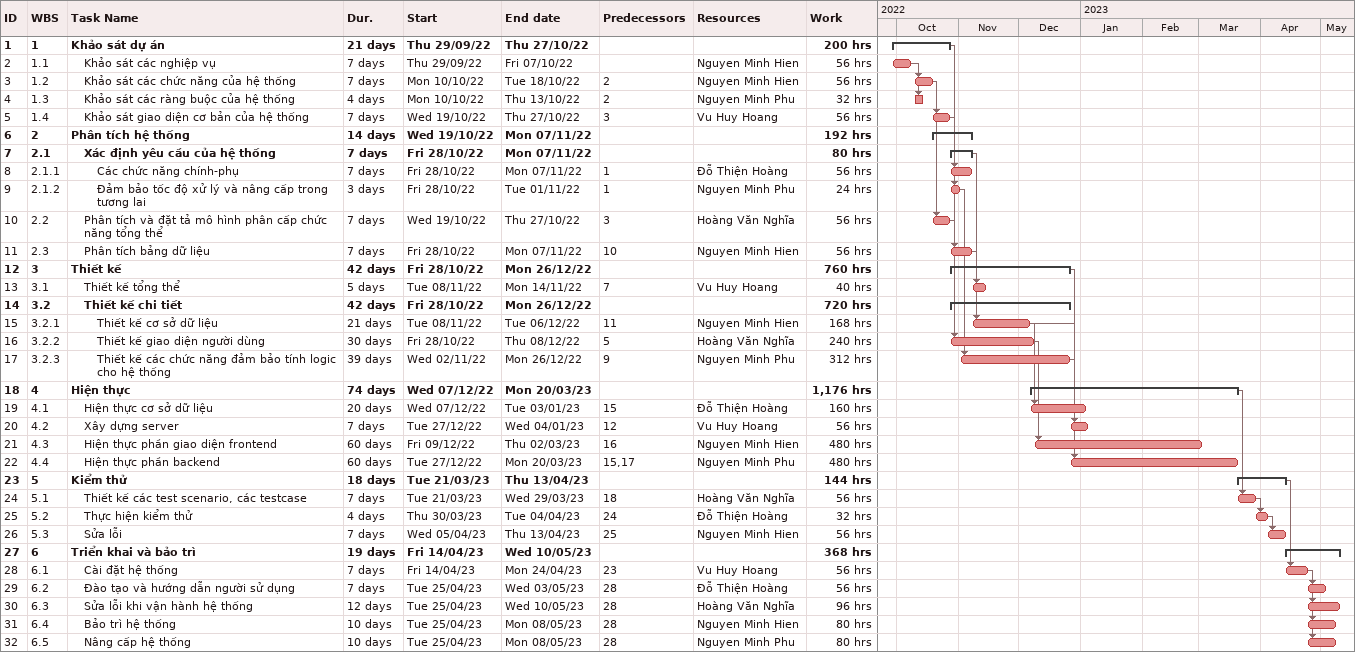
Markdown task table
| ID | WBS | Task | Duration | Start | Finish | Predecessors | Resources | Work (h) |
|---|---|---|---|---|---|---|---|---|
| 1 | 1 | **Khảo sát dự án** | 21d | 2022-09-29 | 2022-10-27 |  |  | 200 |
| 2 | 1.1 | Khảo sát các nghiệp vụ | 7d | 2022-09-29 | 2022-10-07 |  | Nguyen Minh Hien | 56 |
| 3 | 1.2 | Khảo sát các chức năng của hệ thống | 7d | 2022-10-10 | 2022-10-18 | 2 | Nguyen Minh Hien | 56 |
| 4 | 1.3 | Khảo sát các ràng buộc của hệ thống | 4d | 2022-10-10 | 2022-10-13 | 2 | Nguyen Minh Phu | 32 |
| 5 | 1.4 | Khảo sát giao diện cơ bản của hệ thống | 7d | 2022-10-19 | 2022-10-27 | 3 | Vu Huy Hoang | 56 |
| 6 | 2 | **Phân tích hệ thống** | 14d | 2022-10-19 | 2022-11-07 |  |  | 192 |
| 7 | 2.1 | **Xác định yêu cầu của hệ thống** | 7d | 2022-10-28 | 2022-11-07 |  |  | 80 |
| 8 | 2.1.1 | Các chức năng chính-phụ | 7d | 2022-10-28 | 2022-11-07 | 1 | Đỗ Thiện Hoàng | 56 |
| 9 | 2.1.2 | Đảm bảo tốc độ xử lý và nâng cấp trong tương lai | 3d | 2022-10-28 | 2022-11-01 | 1 | Nguyen Minh Phu | 24 |
| 10 | 2.2 | Phân tích và đặt tả mô hình phân cấp chức năng tổng thể | 7d | 2022-10-19 | 2022-10-27 | 3 | Hoàng Văn Nghĩa | 56 |
| 11 | 2.3 | Phân tích bảng dữ liệu | 7d | 2022-10-28 | 2022-11-07 | 10 | Nguyen Minh Hien | 56 |
| 12 | 3 | **Thiết kế** | 42d | 2022-10-28 | 2022-12-26 |  |  | 760 |
| 13 | 3.1 | Thiết kế tổng thể | 5d | 2022-11-08 | 2022-11-14 | 7 | Vu Huy Hoang | 40 |
| 14 | 3.2 | **Thiết kế chi tiết** | 42d | 2022-10-28 | 2022-12-26 |  |  | 720 |
| 15 | 3.2.1 | Thiết kế cơ sở dữ liệu | 21d | 2022-11-08 | 2022-12-06 | 11 | Nguyen Minh Hien | 168 |
| 16 | 3.2.2 | Thiết kế giao diện người dùng | 30d | 2022-10-28 | 2022-12-08 | 5 | Hoàng Văn Nghĩa | 240 |
| 17 | 3.2.3 | Thiết kế các chức năng đảm bảo tính logic cho hệ thống | 39d | 2022-11-02 | 2022-12-26 | 9 | Nguyen Minh Phu | 312 |
| 18 | 4 | **Hiện thực** | 74d | 2022-12-07 | 2023-03-20 |  |  | 1176 |
| 19 | 4.1 | Hiện thực cơ sở dữ liệu | 20d | 2022-12-07 | 2023-01-03 | 15 | Đỗ Thiện Hoàng | 160 |
| 20 | 4.2 | Xây dựng server | 7d | 2022-12-27 | 2023-01-04 | 12 | Vu Huy Hoang | 56 |
| 21 | 4.3 | Hiện thực phần giao diện frontend | 60d | 2022-12-09 | 2023-03-02 | 16 | Nguyen Minh Hien | 480 |
| 22 | 4.4 | Hiện thực phần backend | 60d | 2022-12-27 | 2023-03-20 | 15, 17 | Nguyen Minh Phu | 480 |
| 23 | 5 | **Kiểm thử** | 18d | 2023-03-21 | 2023-04-13 |  |  | 144 |
| 24 | 5.1 | Thiết kế các test scenario, các testcase | 7d | 2023-03-21 | 2023-03-29 | 18 | Hoàng Văn Nghĩa | 56 |
| 25 | 5.2 | Thực hiện kiểm thử | 4d | 2023-03-30 | 2023-04-04 | 24 | Đỗ Thiện Hoàng | 32 |
| 26 | 5.3 | Sửa lỗi | 7d | 2023-04-05 | 2023-04-13 | 25 | Nguyen Minh Hien | 56 |
| 27 | 6 | **Triển khai và bảo trì** | 19d | 2023-04-14 | 2023-05-10 |  |  | 368 |
| 28 | 6.1 | Cài đặt hệ thống | 7d | 2023-04-14 | 2023-04-24 | 23 | Vu Huy Hoang | 56 |
| 29 | 6.2 | Đào tạo và hướng dẫn người sử dụng | 7d | 2023-04-25 | 2023-05-03 | 28 | Đỗ Thiện Hoàng | 56 |
| 30 | 6.3 | Sửa lỗi khi vận hành hệ thống | 12d | 2023-04-25 | 2023-05-10 | 28 | Hoàng Văn Nghĩa | 96 |
| 31 | 6.4 | Bảo trì hệ thống | 10d | 2023-04-25 | 2023-05-08 | 28 | Nguyen Minh Hien | 80 |
| 32 | 6.5 | Nâng cấp hệ thống | 10d | 2023-04-25 | 2023-05-08 | 28 | Nguyen Minh Phu | 80 |
